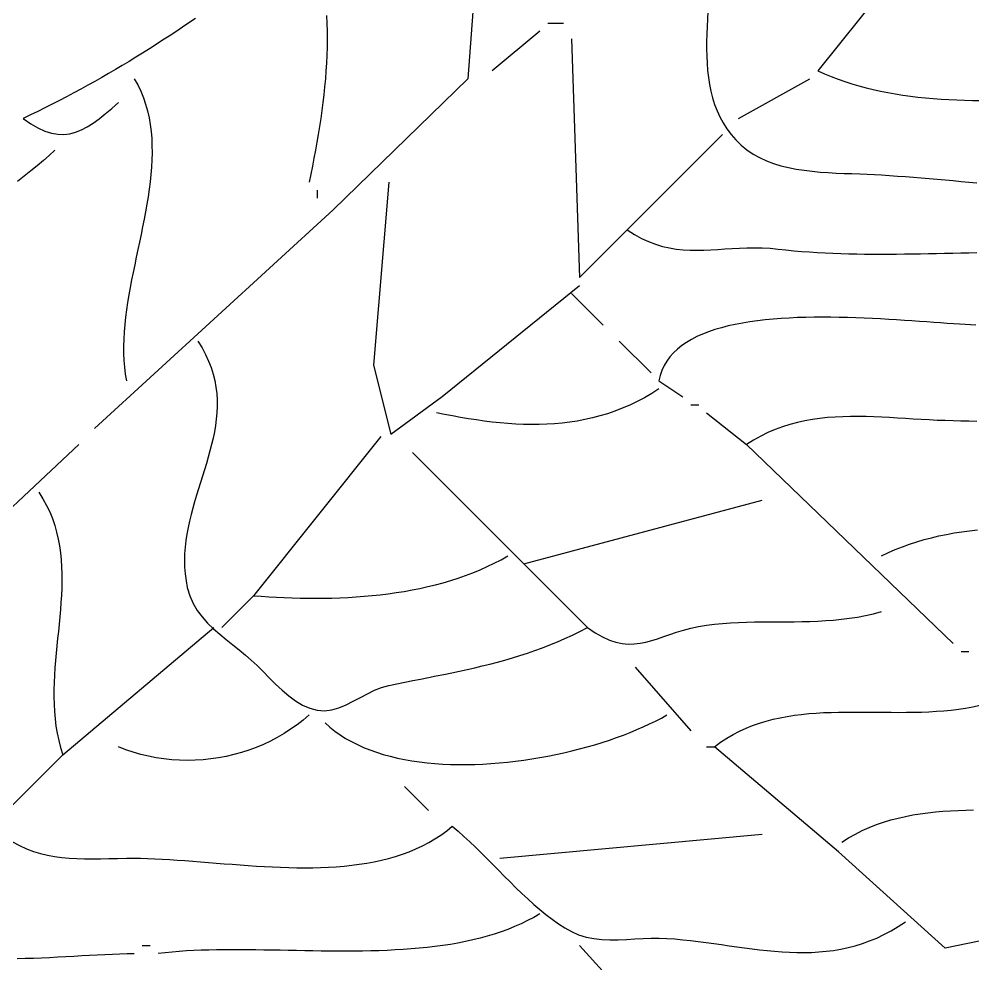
# Model space of a CAD drawing. Header units: millimetres. Extents: x 17 to 1517, y 15 to 1503.
# Drawn here: x 740.5 to 860.5, y 1178.7 to 1297.5 of the extents above; entities that cross this region are included whole.
import ezdxf

# ---------------------------------------------------------------- set-up
doc = ezdxf.new("R2010")
doc.units = ezdxf.units.MM
doc.layers.add('0_0_0', color=3, linetype='Continuous')

msp = doc.modelspace()

# ---------------------------------------------------------------- linework, layer by layer
at = {"layer": '0_0_0'}
for points in [[(799, 1325), (798.2855, 1308), (796.9413, 1290), (780, 1273.5363), (750, 1246)], [(849, 1301), (841, 1291), (841.831, 1290.6304), (842.6739, 1290.284), (843.5285, 1289.9599), (844.3943, 1289.6577), (845.2709, 1289.3767), (846.1579, 1289.1163), (847.0549, 1288.8759), (847.9616, 1288.6549), (848.8775, 1288.4526), (849.8023, 1288.2686), (850.7356, 1288.1022), (851.677, 1287.9527), (852.6261, 1287.8196), (853.5824, 1287.7023), (854.5457, 1287.6001), (855.5156, 1287.5125), (856.4916, 1287.4388), (857.4733, 1287.3785), (858.4604, 1287.3309), (859.4525, 1287.2954), (860.4492, 1287.2715), (861.45, 1287.2585)], [(827.1617, 1298.437), (827.1038, 1297.4964), (827.0543, 1296.5578), (827.0164, 1295.6226), (826.9934, 1294.6922), (826.9887, 1293.7682), (827.0056, 1292.852), (827.0473, 1291.9449), (827.1171, 1291.0486), (827.2184, 1290.1644), (827.3545, 1289.2937), (827.5286, 1288.4381), (827.7441, 1287.5989), (828.0043, 1286.7777), (828.3124, 1285.9758), (828.6718, 1285.1948), (829.0857, 1284.436), (829.5576, 1283.701), (830.0905, 1282.9911), (830.688, 1282.3079), (831.3533, 1281.6528), (832.073, 1281.0572), (832.8442, 1280.5342), (833.6618, 1280.0788), (834.5208, 1279.686), (835.4162, 1279.3508), (836.3432, 1279.0682), (837.2966, 1278.8332), (838.2717, 1278.6408), (839.2633, 1278.4861), (840.2666, 1278.364), (841.2765, 1278.2695), (842.2881, 1278.1977), (843.2965, 1278.1436), (844.2966, 1278.1022), (845.2836, 1278.0684), (846.2523, 1278.0374), (847.198, 1278.004), (848.1155, 1277.9634), (849, 1277.9105), (850.0021, 1277.8388), (851.0037, 1277.7645), (852.005, 1277.6877), (853.0058, 1277.6085), (854.0063, 1277.5273), (855.0065, 1277.4442), (856.0064, 1277.3592), (857.006, 1277.2728), (858.0053, 1277.1849), (859.0045, 1277.0958), (860.0034, 1277.0057), (861.0022, 1276.9148)], [(762.6822, 1297.5789), (761.8658, 1297.0204), (761.0457, 1296.4662), (760.2221, 1295.9161), (759.3946, 1295.3702), (758.5633, 1294.8287), (757.7281, 1294.2916), (756.8888, 1293.7589), (756.0454, 1293.2307), (755.1979, 1292.707), (754.3461, 1292.188), (753.4899, 1291.6737), (752.6293, 1291.1641), (751.7642, 1290.6594), (750.8945, 1290.1595), (750.0201, 1289.6645), (749.1409, 1289.1746), (748.2569, 1288.6897), (747.368, 1288.2099), (746.474, 1287.7353), (745.5749, 1287.2659), (744.6706, 1286.8019), (743.7611, 1286.3432), (742.8462, 1285.8899), (741.9258, 1285.4422), (741, 1285), (741.9673, 1284.3326), (742.8806, 1283.8067), (743.7468, 1283.4161), (744.5729, 1283.1545), (745.3657, 1283.0156), (746.1323, 1282.9932), (746.8797, 1283.081), (747.6147, 1283.2728), (748.3444, 1283.5622), (749.0757, 1283.9431), (749.8155, 1284.4091), (750.5709, 1284.9541), (751.3488, 1285.5717), (752.1562, 1286.2558), (753, 1287)], [(779.1786, 1297.9622), (779.2248, 1296.9625), (779.2511, 1295.9634), (779.2583, 1294.9651), (779.2471, 1293.9674), (779.2183, 1292.9701), (779.1728, 1291.9732), (779.1112, 1290.9766), (779.0344, 1289.9802), (778.9431, 1288.9839), (778.8381, 1287.9875), (778.7201, 1286.9911), (778.59, 1285.9945), (778.4486, 1284.9976), (778.2965, 1284.0003), (778.1346, 1283.0025), (777.9636, 1282.0041), (777.7843, 1281.005), (777.5976, 1280.0052), (777.4041, 1279.0044), (777.2046, 1278.0027), (777, 1277)], [(806, 1296), (800, 1291)], [(807, 1297), (809, 1297)], [(810, 1295), (811, 1265), (829, 1283)], [(755, 1290), (755.4316, 1289.2173), (755.8107, 1288.4201), (756.1394, 1287.6092), (756.42, 1286.785), (756.6548, 1285.9482), (756.846, 1285.0995), (756.9961, 1284.2395), (757.1072, 1283.3689), (757.1816, 1282.4882), (757.2216, 1281.5982), (757.2295, 1280.6995), (757.2075, 1279.7926), (757.1581, 1278.8784), (757.0833, 1277.9573), (756.9856, 1277.03), (756.8672, 1276.0972), (756.7304, 1275.1596), (756.5774, 1274.2176), (756.4106, 1273.2721), (756.2322, 1272.3236), (756.0445, 1271.3727), (755.8499, 1270.4202), (755.6505, 1269.4666), (755.4486, 1268.5126), (755.2466, 1267.5589), (755.0467, 1266.606), (754.8513, 1265.6546), (754.6625, 1264.7054), (754.4827, 1263.7589), (754.3141, 1262.8159), (754.1591, 1261.8769), (754.0199, 1260.9427), (753.8988, 1260.0138), (753.7981, 1259.0909), (753.72, 1258.1746), (753.6669, 1257.2656), (753.641, 1256.3645), (753.6447, 1255.4719), (753.6801, 1254.5886), (753.7496, 1253.715), (753.8555, 1252.8519), (754, 1252)], [(831, 1285), (840, 1290)], [(745, 1281), (744.3004, 1280.3561), (743.5538, 1279.7101), (742.7714, 1279.0598), (741.9642, 1278.4029), (741.1434, 1277.7372), (740.3201, 1277.0605)], [(787, 1277), (785.0911, 1254), (787.2631, 1245.3064), (793.7137, 1250.0363), (811, 1264)], [(778, 1276), (778, 1275)], [(817, 1271), (817.9141, 1270.4147), (818.8148, 1269.9216), (819.704, 1269.5137), (820.5837, 1269.1837), (821.4559, 1268.9245), (822.3226, 1268.7289), (823.1857, 1268.5899), (824.0472, 1268.5002), (824.9091, 1268.4528), (825.7734, 1268.4405), (826.642, 1268.4561), (827.5168, 1268.4926), (828.4, 1268.5427), (829.2934, 1268.5994), (830.199, 1268.6555), (831.1188, 1268.7038), (832.0548, 1268.7373), (833.0089, 1268.7487), (833.9832, 1268.7309), (834.9795, 1268.6769), (836, 1268.5794), (836.9755, 1268.471), (837.9542, 1268.3749), (838.9359, 1268.2905), (839.9204, 1268.217), (840.9076, 1268.154), (841.8973, 1268.1008), (842.8894, 1268.0567), (843.8838, 1268.0213), (844.8802, 1267.9938), (845.8785, 1267.9736), (846.8786, 1267.9602), (847.8804, 1267.9529), (848.8836, 1267.9512), (849.8881, 1267.9543), (850.8938, 1267.9618), (851.9005, 1267.9729), (852.9081, 1267.9871), (853.9164, 1268.0037), (854.9253, 1268.0222), (855.9346, 1268.0419), (856.9441, 1268.0623), (857.9538, 1268.0826), (858.9634, 1268.1024), (859.9728, 1268.1209), (860.9819, 1268.1376)], [(810, 1263), (814, 1259)], [(860.8523, 1259.031), (860.2115, 1259.059), (859.5291, 1259.0951), (858.8071, 1259.1382), (858.0479, 1259.1874), (857.2535, 1259.2417), (856.4263, 1259.3002), (855.5684, 1259.3618), (854.6821, 1259.4257), (853.7694, 1259.4909), (852.8327, 1259.5563), (851.8741, 1259.621), (850.8959, 1259.6841), (849.9001, 1259.7445), (848.8891, 1259.8014), (847.8651, 1259.8537), (846.8302, 1259.9005), (845.7866, 1259.9407), (844.7366, 1259.9735), (843.6823, 1259.9979), (842.6259, 1260.0128), (841.5698, 1260.0174), (840.5159, 1260.0106), (839.4667, 1259.9915), (838.4242, 1259.9592), (837.3906, 1259.9126), (836.3682, 1259.8507), (835.3592, 1259.7727), (834.3658, 1259.6775), (833.3901, 1259.5642), (832.4344, 1259.4318), (831.5008, 1259.2794), (830.5917, 1259.1059), (829.7091, 1258.9104), (828.8553, 1258.6919), (828.0325, 1258.4495), (827.2429, 1258.1822), (826.4887, 1257.889), (825.772, 1257.569), (825.0952, 1257.2212), (824.4603, 1256.8446), (823.8697, 1256.4382), (823.3254, 1256.0011), (822.8298, 1255.5323), (822.385, 1255.0309), (821.9931, 1254.4958), (821.6565, 1253.9262), (821.3773, 1253.3209), (821.1577, 1252.6792), (821, 1252), (824, 1250)], [(763, 1257), (763.5181, 1256.1624), (763.9657, 1255.3297), (764.3461, 1254.5017), (764.6629, 1253.6779), (764.9193, 1252.858), (765.1187, 1252.0419), (765.2645, 1251.2291), (765.3601, 1250.4193), (765.4088, 1249.6123), (765.4142, 1248.8077), (765.3794, 1248.0052), (765.308, 1247.2046), (765.2033, 1246.4054), (765.0687, 1245.6074), (764.9076, 1244.8104), (764.7234, 1244.0139), (764.5193, 1243.2177), (764.2989, 1242.4214), (764.0655, 1241.6248), (763.8225, 1240.8276), (763.5733, 1240.0294), (763.3213, 1239.2299), (763.0697, 1238.4288), (762.8221, 1237.6259), (762.5819, 1236.8208), (762.3523, 1236.0132), (762.1367, 1235.2027), (761.9387, 1234.3892), (761.7615, 1233.5722), (761.6085, 1232.7515), (761.4831, 1231.9268), (761.3887, 1231.0977), (761.3287, 1230.2639), (761.3065, 1229.4252), (761.3254, 1228.5812), (761.3888, 1227.7317), (761.5001, 1226.8762), (761.6628, 1226.0146), (761.963, 1224.9834), (762.3828, 1224.032), (762.9069, 1223.1512), (763.5198, 1222.3317), (764.2061, 1221.5643), (764.9503, 1220.8397), (765.737, 1220.1488), (766.5509, 1219.4822), (767.3764, 1218.8307), (768.1981, 1218.1851), (769.0007, 1217.5362), (769.712, 1216.9079), (770.4444, 1216.203), (771.1979, 1215.4467), (771.9727, 1214.6646), (772.7689, 1213.8818), (773.5865, 1213.1237), (774.4257, 1212.4157), (775.2865, 1211.783), (776.1691, 1211.2512), (777.0735, 1210.8453), (778, 1210.591), (778.917, 1210.5271), (779.8298, 1210.6449), (780.7384, 1210.9076), (781.6432, 1211.2786), (782.5442, 1211.7211), (783.4416, 1212.1984), (784.3357, 1212.6738), (785.2267, 1213.1106), (786.1147, 1213.472), (787, 1213.7214), (788.013, 1213.9267), (789.019, 1214.1273), (790.0186, 1214.3244), (791.0119, 1214.5194), (791.9993, 1214.7135), (792.9813, 1214.9083), (793.958, 1215.105), (794.93, 1215.3049), (795.8975, 1215.5094), (796.8608, 1215.72), (797.8204, 1215.9378), (798.7766, 1216.1643), (799.7298, 1216.4008), (800.6801, 1216.6486), (801.6282, 1216.9092), (802.5742, 1217.1838), (803.5185, 1217.4738), (804.4615, 1217.7806), (805.4036, 1218.1055), (806.345, 1218.4499), (807.2861, 1218.815), (808.2273, 1219.2023), (809.169, 1219.6131), (810.1114, 1220.0487), (811.0549, 1220.5106), (812, 1221), (790, 1243)], [(816, 1257), (820, 1253)], [(821, 1251), (820.0859, 1250.4253), (819.1678, 1249.896), (818.2457, 1249.4108), (817.3196, 1248.9684), (816.3896, 1248.5676), (815.4557, 1248.2069), (814.5179, 1247.885), (813.5763, 1247.6008), (812.631, 1247.3528), (811.682, 1247.1398), (810.7292, 1246.9604), (809.7729, 1246.8134), (808.8129, 1246.6975), (807.8494, 1246.6113), (806.8824, 1246.5535), (805.9119, 1246.5229), (804.938, 1246.5181), (803.9607, 1246.5378), (802.9801, 1246.5807), (801.9962, 1246.6456), (801.0091, 1246.731), (800.0187, 1246.8358), (799.0252, 1246.9585), (798.0285, 1247.098), (797.0288, 1247.2528), (796.026, 1247.4218), (795.0203, 1247.6034), (794.0116, 1247.7966), (793, 1248)], [(825, 1249), (826, 1249)], [(827, 1248), (832, 1244)], [(860.9803, 1246.9071), (859.984, 1246.9349), (858.9884, 1246.9621), (857.9938, 1246.9886), (857, 1247.0146), (855.9966, 1247.0473), (854.9946, 1247.0916), (853.9944, 1247.1446), (852.9962, 1247.2034), (852, 1247.2651), (851.0063, 1247.3266), (850.0153, 1247.385), (849.0271, 1247.4374), (848.0421, 1247.4809), (847.0603, 1247.5124), (846.0822, 1247.5292), (845.1079, 1247.5281), (844.1376, 1247.5064), (843.1717, 1247.461), (842.2102, 1247.389), (841.2535, 1247.2874), (840.3018, 1247.1534), (839.3553, 1246.9839), (838.4143, 1246.7761), (837.479, 1246.5269), (836.5496, 1246.2336), (835.6264, 1245.893), (834.7096, 1245.5023), (833.7994, 1245.0585), (832.8961, 1244.5587), (832, 1244), (858, 1219)], [(786, 1245), (770, 1225), (770.9525, 1224.9289), (771.9148, 1224.8654), (772.8859, 1224.8102), (773.865, 1224.7638), (774.8513, 1224.7269), (775.844, 1224.7), (776.8422, 1224.6838), (777.8451, 1224.6789), (778.8519, 1224.6859), (779.8616, 1224.7053), (780.8736, 1224.7379), (781.8869, 1224.7841), (782.9007, 1224.8447), (783.9142, 1224.9202), (784.9266, 1225.0112), (785.9369, 1225.1184), (786.9445, 1225.2423), (787.9483, 1225.3836), (788.9477, 1225.5429), (789.9418, 1225.7207), (790.9297, 1225.9178), (791.9106, 1226.1346), (792.8836, 1226.3718), (793.848, 1226.63), (794.8029, 1226.9099), (795.7475, 1227.2119), (796.6809, 1227.5368), (797.6023, 1227.8852), (798.5108, 1228.2576), (799.4057, 1228.6547), (800.2861, 1229.077), (801.1511, 1229.5252), (802, 1230)], [(732, 1229), (748, 1244)], [(743, 1238), (743.5068, 1237.1823), (743.9553, 1236.3568), (744.3484, 1235.5238), (744.6891, 1234.6835), (744.9804, 1233.8363), (745.2253, 1232.9824), (745.4266, 1232.1224), (745.5875, 1231.2563), (745.7109, 1230.3846), (745.7997, 1229.5077), (745.8569, 1228.6257), (745.8855, 1227.7391), (745.8885, 1226.8481), (745.8688, 1225.9531), (745.8295, 1225.0544), (745.7734, 1224.1523), (745.7035, 1223.2472), (745.6229, 1222.3394), (745.5346, 1221.4291), (745.4413, 1220.5168), (745.3463, 1219.6027), (745.2523, 1218.6871), (745.1625, 1217.7704), (745.0797, 1216.853), (745.007, 1215.935), (744.9473, 1215.0169), (744.9036, 1214.099), (744.8788, 1213.1816), (744.876, 1212.265), (744.8981, 1211.3495), (744.9481, 1210.4354), (745.0289, 1209.5232), (745.1436, 1208.6131), (745.295, 1207.7053), (745.4863, 1206.8004), (745.7202, 1205.8985), (746, 1205), (765, 1221)], [(804, 1229), (834, 1237)], [(849, 1230), (849.8617, 1230.4135), (850.7365, 1230.7967), (851.6238, 1231.1505), (852.5231, 1231.4757), (853.4338, 1231.7735), (854.3554, 1232.0447), (855.2873, 1232.2903), (856.229, 1232.5113), (857.1799, 1232.7086), (858.1395, 1232.8832), (859.1072, 1233.036), (860.0825, 1233.1681), (861.0648, 1233.2803)], [(770, 1225), (766, 1221)], [(812, 1221), (812.9757, 1220.337), (813.8941, 1219.8159), (814.7627, 1219.425), (815.5893, 1219.1527), (816.3814, 1218.9875), (817.1466, 1218.9177), (817.8926, 1218.9318), (818.6268, 1219.018), (819.357, 1219.1649), (820.0907, 1219.3608), (820.8355, 1219.5941), (821.5991, 1219.8533), (822.389, 1220.1266), (823.2128, 1220.4026), (824.0783, 1220.6696), (824.9929, 1220.916), (825.9642, 1221.1302), (827, 1221.3007), (828.0044, 1221.4222), (829.0072, 1221.5171), (830.0087, 1221.5889), (831.0089, 1221.6408), (832.0081, 1221.6763), (833.0064, 1221.6986), (834.004, 1221.7111), (835.0011, 1221.7172), (835.9978, 1221.7201), (836.9943, 1221.7233), (837.9908, 1221.7302), (838.9874, 1221.7439), (839.9844, 1221.7679), (840.9818, 1221.8056), (841.98, 1221.8603), (842.9789, 1221.9353), (843.9789, 1222.034), (844.9801, 1222.1597), (845.9826, 1222.3159), (846.9866, 1222.5057), (847.9923, 1222.7326), (849, 1223)], [(859, 1218), (860, 1218)], [(818, 1216), (825, 1208)], [(867, 1182.7345), (857, 1180.6737), (843.5756, 1192.7863), (828, 1206), (828.7599, 1206.5609), (829.5362, 1207.0724), (830.328, 1207.5366), (831.1347, 1207.9558), (831.9555, 1208.3322), (832.7898, 1208.668), (833.6367, 1208.9656), (834.4956, 1209.2272), (835.3658, 1209.4549), (836.2465, 1209.6511), (837.137, 1209.818), (838.0366, 1209.9578), (838.9446, 1210.0728), (839.8603, 1210.1652), (840.7829, 1210.2373), (841.7117, 1210.2913), (842.6461, 1210.3295), (843.5852, 1210.3541), (844.5284, 1210.3673), (845.4749, 1210.3715), (846.424, 1210.3688), (847.3751, 1210.3614), (848.3273, 1210.3517), (849.28, 1210.3419), (850.2325, 1210.3342), (851.184, 1210.3309), (852.1338, 1210.3341), (853.0811, 1210.3463), (854.0254, 1210.3695), (854.9658, 1210.4061), (855.9016, 1210.4583), (856.8322, 1210.5283), (857.7567, 1210.6184), (858.6746, 1210.7308), (859.5849, 1210.8678), (860.4871, 1211.0316), (861.3805, 1211.2245)], [(777, 1210), (776.2484, 1209.3624), (775.4699, 1208.7607), (774.666, 1208.1951), (773.8384, 1207.6661), (772.9888, 1207.174), (772.1188, 1206.7192), (771.2301, 1206.3019), (770.3243, 1205.9227), (769.4031, 1205.5817), (768.4682, 1205.2795), (767.5213, 1205.0163), (766.5639, 1204.7926), (765.5978, 1204.6086), (764.6246, 1204.4647), (763.6461, 1204.3613), (762.6637, 1204.2988), (761.6793, 1204.2776), (760.6945, 1204.2978), (759.7109, 1204.3601), (758.7302, 1204.4646), (757.754, 1204.6117), (756.7841, 1204.8019), (755.8221, 1205.0355), (754.8696, 1205.3127), (753.9283, 1205.6341), (753, 1206)], [(779, 1209), (779.5963, 1208.4683), (780.2264, 1207.9682), (780.8891, 1207.4992), (781.5829, 1207.0606), (782.3064, 1206.6519), (783.0582, 1206.2727), (783.8371, 1205.9224), (784.6415, 1205.6005), (785.4701, 1205.3065), (786.3216, 1205.0398), (787.1946, 1204.7999), (788.0877, 1204.5864), (788.9994, 1204.3986), (789.9285, 1204.236), (790.8736, 1204.0982), (791.8333, 1203.9846), (792.8061, 1203.8947), (793.7908, 1203.8279), (794.7859, 1203.7838), (795.7901, 1203.7618), (796.802, 1203.7614), (797.8202, 1203.782), (798.8434, 1203.8232), (799.8701, 1203.8844), (800.899, 1203.9651), (801.9287, 1204.0648), (802.9579, 1204.1829), (803.9851, 1204.319), (805.009, 1204.4725), (806.0281, 1204.6428), (807.0413, 1204.8295), (808.0469, 1205.0321), (809.0437, 1205.25), (810.0304, 1205.4826), (811.0054, 1205.7295), (811.9675, 1205.9902), (812.9152, 1206.2641), (813.8472, 1206.5507), (814.7621, 1206.8495), (815.6586, 1207.1599), (816.5352, 1207.4814), (817.3905, 1207.8136), (818.2233, 1208.1558), (819.0321, 1208.5076), (819.8156, 1208.8685), (820.5723, 1209.2378), (821.3008, 1209.6151), (822, 1210)], [(827, 1206), (828, 1206)], [(746, 1205), (737, 1196)], [(789, 1201), (792, 1198)], [(844, 1194), (844.8492, 1194.5378), (845.7099, 1195.0259), (846.5815, 1195.4665), (847.4635, 1195.8623), (848.3553, 1196.2155), (849.2563, 1196.5287), (850.166, 1196.8044), (851.0839, 1197.0449), (852.0094, 1197.2527), (852.9419, 1197.4304), (853.8809, 1197.5802), (854.8258, 1197.7047), (855.7762, 1197.8064), (856.7313, 1197.8876), (857.6908, 1197.9509), (858.654, 1197.9987), (859.6203, 1198.0334), (860.5893, 1198.0574)], [(739.6738, 1194.0557), (740.5516, 1193.5776), (741.4275, 1193.1744), (742.3046, 1192.8401), (743.1858, 1192.5686), (744.0741, 1192.3537), (744.9724, 1192.1895), (745.8838, 1192.0698), (746.8111, 1191.9887), (747.7574, 1191.94), (748.7257, 1191.9176), (749.7188, 1191.9156), (750.7399, 1191.9278), (751.7918, 1191.9481), (752.8775, 1191.9706), (754, 1191.9891), (754.8705, 1191.9925), (755.7572, 1191.9817), (756.6593, 1191.9582), (757.5756, 1191.923), (758.5054, 1191.8776), (759.4475, 1191.8233), (760.4012, 1191.7613), (761.3653, 1191.693), (762.339, 1191.6196), (763.3213, 1191.5425), (764.3112, 1191.463), (765.3077, 1191.3823), (766.31, 1191.3018), (767.3171, 1191.2228), (768.328, 1191.1466), (769.3417, 1191.0744), (770.3573, 1191.0077), (771.3739, 1190.9476), (772.3904, 1190.8955), (773.406, 1190.8527), (774.4197, 1190.8205), (775.4304, 1190.8002), (776.4373, 1190.7931), (777.4394, 1190.8005), (778.4357, 1190.8236), (779.4254, 1190.864), (780.4073, 1190.9227), (781.3807, 1191.0011), (782.3444, 1191.1005), (783.2976, 1191.2223), (784.2393, 1191.3677), (785.1686, 1191.538), (786.0844, 1191.7345), (786.9859, 1191.9586), (787.872, 1192.2115), (788.7419, 1192.4945), (789.5945, 1192.809), (790.429, 1193.1562), (791.2443, 1193.5374), (792.0394, 1193.954), (792.8136, 1194.4073), (793.5656, 1194.8985), (794.2948, 1195.4289), (795, 1196), (795.7357, 1195.3825), (796.4664, 1194.7356), (797.1933, 1194.0636), (797.9174, 1193.3705), (798.6398, 1192.6605), (799.3615, 1191.9375), (800.0836, 1191.2059), (800.8072, 1190.4696), (801.5335, 1189.7328), (802.2633, 1188.9996), (802.9979, 1188.2742), (803.7383, 1187.5607), (804.4856, 1186.8631), (805.2409, 1186.1856), (806.0052, 1185.5323), (806.7796, 1184.9073), (807.5652, 1184.3148), (808.3631, 1183.7588), (809.1743, 1183.2435), (810, 1182.7731), (810.8913, 1182.3709), (811.8283, 1182.0824), (812.8031, 1181.8913), (813.808, 1181.7817), (814.8353, 1181.7375), (815.8771, 1181.7427), (816.9258, 1181.7811), (817.9735, 1181.8368), (819.0125, 1181.8936), (820.0351, 1181.9355), (821.0335, 1181.9465), (822, 1181.9105), (822.9954, 1181.8333), (823.9861, 1181.7402), (824.9722, 1181.6337), (825.9538, 1181.5162), (826.9311, 1181.3903), (827.904, 1181.2585), (828.8727, 1181.1234), (829.8372, 1180.9873), (830.7978, 1180.8529), (831.7544, 1180.7227), (832.7072, 1180.5991), (833.6563, 1180.4848), (834.6017, 1180.3821), (835.5436, 1180.2936), (836.482, 1180.2219), (837.4171, 1180.1695), (838.3489, 1180.1388), (839.2775, 1180.1324), (840.2031, 1180.1527), (841.1257, 1180.2024), (842.0454, 1180.2839), (842.9624, 1180.3997), (843.8767, 1180.5524), (844.7883, 1180.7445), (845.6975, 1180.9784), (846.6043, 1181.2568), (847.5088, 1181.582), (848.411, 1181.9567), (849.3112, 1182.3833), (850.2093, 1182.8644), (851.1056, 1183.4024), (852, 1184)], [(801, 1192), (834, 1195)], [(806, 1185), (805.2391, 1184.5546), (804.4581, 1184.1374), (803.6578, 1183.7477), (802.8389, 1183.3843), (802.0021, 1183.0466), (801.1482, 1182.7336), (800.278, 1182.4444), (799.3922, 1182.1781), (798.4915, 1181.9339), (797.5767, 1181.7108), (796.6485, 1181.508), (795.7078, 1181.3246), (794.7551, 1181.1598), (793.7914, 1181.0125), (792.8172, 1180.882), (791.8335, 1180.7674), (790.8409, 1180.6678), (789.8401, 1180.5822), (788.832, 1180.5099), (787.8172, 1180.4499), (786.7966, 1180.4014), (785.7708, 1180.3634), (784.7406, 1180.335), (783.7068, 1180.3155), (782.6701, 1180.3039), (781.6313, 1180.2993), (780.591, 1180.3009), (779.5501, 1180.3077), (778.5093, 1180.3189), (777.4694, 1180.3336), (776.431, 1180.3509), (775.395, 1180.3699), (774.3621, 1180.3898), (773.333, 1180.4096), (772.3085, 1180.4285), (771.2894, 1180.4456), (770.2763, 1180.46), (769.27, 1180.4708), (768.2714, 1180.4772), (767.281, 1180.4782), (766.2997, 1180.473), (765.3283, 1180.4606), (764.3674, 1180.4403), (763.4178, 1180.4111), (762.4803, 1180.3721), (761.5556, 1180.3225), (760.6445, 1180.2614), (759.7477, 1180.1878), (758.8659, 1180.101), (758, 1180)], [(756, 1181), (757, 1181)], [(811, 1181), (822.9962, 1167.8302)], [(740.2479, 1179.3974), (741.2713, 1179.4118), (742.2957, 1179.4382), (743.3194, 1179.4748), (744.341, 1179.5196), (745.3589, 1179.5706), (746.3716, 1179.626), (747.3776, 1179.6838), (748.3753, 1179.7421), (749.3632, 1179.7989), (750.3398, 1179.8522), (751.3036, 1179.9002), (752.253, 1179.941), (753.1866, 1179.9724), (754.1027, 1179.9927), (755, 1180)]]:
    msp.add_lwpolyline(points, dxfattribs=at)

doc.saveas('drawing.dxf')
